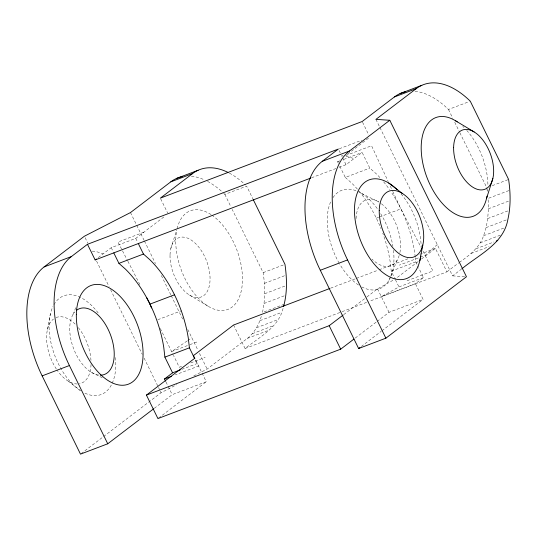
<?xml version="1.0" encoding="UTF-8"?>
<svg xmlns="http://www.w3.org/2000/svg" width="537" height="537" viewBox="0 0 537 537"><rect width="100%" height="100%" fill="white"/><g stroke="black" fill="none" stroke-linecap="round" stroke-linejoin="round"><path stroke-width="0.4" stroke-dasharray="2.69 2.01" d="M284.261 304.237L262.459 312.521C265.406 299.424 265.124 285.852 263.17 272.635L232.212 209.437M459.33 262.405C469.257 255.458 479.541 247.698 483.589 235.736C487.958 223.848 488.838 211.021 488.052 198.468L509.855 190.192M47.478 329.382L50.438 313.729M193.776 375.927L207.161 369.06L247.45 338.35C254.572 332.578 259.217 324.261 261.546 315.474M233.582 325.019L245.08 348.5C259.606 336.934 279.267 327.167 283.348 307.198M170.833 248.477L176.606 230.239M72.998 314.501L75.744 307.748M389.063 280.153L390.587 276.401M390.889 275.649L397.286 259.895M437.266 244.57L425.244 255.297L399.347 265.13M98.224 257.599L111.24 247.685L135.767 238.368L164.1 216.773M338.33 163.228L337.598 161.738L340.089 159.845M347.64 154.085L369.852 137.157M338.981 167.369L346.036 164.684L362.126 152.427L369.812 168.101L376.309 173.854A87.947 49.229 69.2 0 1 380.552 178.284M81.154 453.624L161.066 392.722L176.68 384.707M154.26 408.328L172.209 394.655L206.275 381.72L194.77 358.246M158.59 418.061L206.275 381.72M343.754 314.595L366.268 297.438M366.932 296.934L377.531 288.859L393.661 279.905M418.242 261.479L395.125 279.092L391.245 271.185L390.117 261.418A87.947 49.229 69.2 0 0 382.774 233.259M421.545 258.962L435.413 248.389L446.912 271.863L369.463 301.27M423.465 277.562L398.957 286.919L381.357 296.672L415.41 283.704L423.465 277.562L418.706 267.849M355.252 338.068L376.444 321.918M377.108 321.415L389.03 312.333L423.096 299.398L415.41 283.704M446.912 271.863L458.672 262.902M379.974 127.618L452.604 275.87L461.189 269.326M361.294 346.499L381.23 331.302M381.894 330.799L423.096 299.398M187.111 340.988L171.625 351.594L189.138 344.942M187.789 340.525L191.83 337.76M339.344 148.742L362.032 140.123M223.674 193.26A87.947 49.229 69.2 0 1 224.842 194.387L246.644 186.111L252.907 198.898M415.034 91.297A87.947 49.229 69.2 0 1 448.476 109.474L469.499 101.493M143.849 232.212L117.959 242.039L127.491 260.519M345.68 155.576L371.57 145.749L388.164 181.486M337.598 161.738L339.901 160.865M343.734 159.408L362.126 152.427M311.541 177.787L335.847 168.558M339.793 166.215L345.284 177.418L369.812 168.101M376.35 218.176L378.645 217.304M379.417 217.015L400.877 208.866L420.988 247.188M263.17 272.635L284.979 264.358M492.261 185.654L507.834 179.741M157.811 319.71L181.419 310.748M264.412 283.382L286.221 275.098M264.707 293.726L286.51 285.442M488.348 208.812L510.15 200.536M264.056 303.492L284.301 295.806M487.69 218.579L509.492 210.303M486.092 227.607L507.901 219.331M330.584 288.188L355.622 278.683M356.4 278.388L378.303 270.071M379.088 269.775L408.818 258.485M419.766 254.33L435.413 248.389M189.903 344.653L197.515 341.76M259.948 320.649L281.75 312.366M483.589 235.736L505.391 227.46M391.245 271.185L415.779 261.875L415.302 257.8M256.572 327.738L278.374 319.461M480.206 242.831L502.008 234.548M252.383 333.678L274.185 325.395M476.017 248.765L493.926 241.965M247.45 338.35L269.252 330.074M471.09 253.444L488.999 246.644M181.573 366.375L179.291 367.241L173.451 355.319M190.716 362.905L205.181 357.407M407.019 280.777L432.909 270.95L422.921 250.873M245.08 348.5L341.304 311.963M342.082 311.668L368.684 301.566M181.781 369.349L197.126 363.549L198.603 366.066L175.364 374.86M452.604 275.87L466.465 276.763M343.096 155.858L341.613 155.663L342.351 157.166M346.056 156.254L354.044 158.583M92.203 251.121L96.647 251.712L103.158 253.84M361.421 193.347L378.853 202.026M91.431 372.369L103.057 378.155M189.541 295.082L208.289 306.332M68.266 381.169L80.342 390.426M345.284 177.418L351.782 183.164A87.947 49.229 69.2 0 1 358.615 190.568M127.873 261.257L140.07 284.905M448.476 109.474L452.899 118.509M454.745 122.268L459.531 132.048M459.9 132.8L486.811 187.728L487.287 191.857M375.934 119.368L379.605 126.866M362.556 122.248L368.758 134.921M415.779 261.875L418.336 267.104M339.089 150.508L340.894 154.193M342.72 157.918L346.036 164.684M395.474 279.804L398.957 286.919M377.531 288.859L389.03 312.333M224.842 194.387L230.735 206.43M160.717 198.885L167.658 213.041M130.491 212.558L136.371 224.553M136.734 225.305L144.084 240.294M144.446 241.046L155.468 263.539M161.342 275.535L170.894 295.028M171.263 295.773L182.647 319.012M187.789 329.51L198.032 350.426M199.495 353.406L207.161 369.06M135.767 238.368L137.593 242.106M195.381 359.991L197.126 363.549M160.308 328.49L173.082 354.574M111.24 247.685L113.065 251.417M165.98 381.955L167.812 385.687M168.182 386.439L172.209 394.655M85.135 237.73L87.719 242.993M96.559 261.049L109.092 286.63M110.568 289.644L142.271 354.346M144.111 358.112L158.12 386.7M158.489 387.452L159.959 390.466M160.328 391.218L161.066 392.722M390.285 186.05L392.406 190.615M392.755 191.373L400.877 208.866M415.208 256.988L414.645 252.101A87.947 49.229 69.2 0 0 391.339 192.219M191.4 176.21A87.947 49.229 69.2 0 1 204.678 179.969M207.584 181.405A87.947 49.229 69.2 0 1 223.09 192.709M229.393 173.129A87.947 49.229 69.2 0 1 245.476 184.983M211.806 215.075A52.767 29.535 69.2 0 1 242.167 285.322A52.767 29.535 69.2 0 1 202.711 302.297A52.767 29.535 69.2 0 1 176.78 230.138M177.109 228.655A52.767 29.535 69.2 0 1 211.182 214.659M462.793 126.343A52.767 29.535 69.2 0 1 463.988 127.484M466.734 130.37A52.767 29.535 69.2 0 1 487.925 185.574M487.811 189.635A52.767 29.535 69.2 0 1 487.69 191.306M390.782 276.656A52.767 29.535 69.2 0 1 361.931 287.006M358.521 285.013A52.767 29.535 69.2 0 1 339.626 263.962M339.203 263.231A52.767 29.535 69.2 0 1 331.04 201.026M332.974 197.616A52.767 29.535 69.2 0 1 357.058 191.105M357.783 191.427A52.767 29.535 69.2 0 1 377.988 209.625M380.686 213.739A52.767 29.535 69.2 0 1 392.903 246.329M393.467 250.323A52.767 29.535 69.2 0 1 391.09 275.897M98.801 375.081A35.18 19.694 69.2 0 1 73.522 348.412A35.18 19.694 69.2 0 1 74.945 311.822M399.186 255.478A35.18 19.694 69.2 0 1 372.013 259.129M356.085 218.599A35.18 19.694 69.2 0 1 380.787 203.315M381.431 203.792A35.18 19.694 69.2 0 1 399.642 253.806M383.653 181.868A87.947 49.229 69.2 0 1 389.58 189.662M359.119 191.179A87.947 49.229 69.2 0 1 381.008 228.655M401.105 193.917A52.767 29.535 69.2 0 1 421.203 247.114M115.489 357.541A52.767 29.535 69.2 0 1 83.792 392.614M80.375 390.621A52.767 29.535 69.2 0 1 52.901 306.627M53.969 304.593A52.767 29.535 69.2 0 1 99.345 314.534M77.207 383.975A35.18 19.694 69.2 0 1 57.217 370.315M56.338 369.013A35.18 19.694 69.2 0 1 53.485 319.052M56.056 317.568A35.18 19.694 69.2 0 1 75.106 324.066M78.368 327.671A35.18 19.694 69.2 0 1 91.008 360.81M91.035 364.596A35.18 19.694 69.2 0 1 79.456 383.76M170.021 255.243A31.663 17.721 69.2 0 0 199.616 297.417A31.663 17.721 69.2 0 0 200.476 249.376A31.663 17.721 69.2 0 0 170.021 255.243"/><path stroke-width="0.81" d="M419.847 260.667L422.807 245.013M283.576 306.459C287.423 292.793 286.939 278.3 284.979 264.358L253.276 199.657M486.562 198.361L492.838 178.539M461.847 268.822C478.937 254.605 503.76 243.764 507.901 219.331C510.841 206.235 510.566 192.662 508.613 179.445L470.278 101.198A87.947 49.229 69.2 0 0 416.222 88.665L394.42 96.942L362.186 121.503L160.355 198.14L192.582 173.579A87.947 49.229 69.2 0 1 227.936 172.384M153.595 408.838L107.742 443.784L80.49 454.127L42.154 375.88A87.947 49.229 69.2 0 1 44.108 266.929L84.396 236.22L130.491 212.558L170.779 181.855A87.947 49.229 69.2 0 1 182.513 176.572M44.108 266.929L71.367 256.579L87.477 244.295L338.37 149.038L322.254 161.322A87.947 49.229 69.2 0 0 320.3 270.272L358.635 348.52L385.888 338.176L466.465 276.763L389.795 120.268L375.934 119.368L416.222 88.665M87.477 244.295L95.143 259.948L96.378 259.009M322.254 161.322L349.506 150.971L389.795 120.268M165.618 381.21L164.517 378.968L172.572 372.826L180.244 369.926M353.93 339.082L340.68 349.178L157.925 418.565L146.426 395.091L194.77 358.246L193.293 355.729L233.582 325.019L329.805 288.49M146.426 395.091L329.181 325.697L343.089 315.098M358.635 348.52L359.965 347.506M176.371 178.519L198.173 170.236M400.005 93.606L421.807 85.329M170.779 181.855L192.582 173.579M95.143 259.948L310.755 178.083M113.797 252.907L118.925 263.365L143.453 254.048L149.951 259.801A87.947 49.229 69.2 0 1 188.286 338.048L189.413 347.822L194.683 358.568M146.554 297.471L149.984 304.123L174.512 294.813M42.154 375.88L69.407 365.529A87.947 49.229 69.2 0 1 71.367 256.579M320.3 270.272L347.553 259.921A87.947 49.229 69.2 0 1 349.506 150.971M172.572 372.826L164.886 357.132L189.413 347.822M496.262 241.079L497.819 240.489M164.517 378.968L171.491 376.323M455.383 120.691L474.131 131.934M388.674 182.996L402.025 193.233M118.925 263.365L125.423 269.111A87.947 49.229 69.2 0 1 163.758 347.365L164.886 357.132M347.553 259.921L385.888 338.176M329.181 325.697L340.68 349.178M138.331 243.597L143.453 254.048M69.407 365.529L107.742 443.784M149.984 304.123L151.488 307.976M394.42 96.942A87.947 49.229 69.2 0 1 405.361 91.827M487.039 196.112A52.767 29.535 69.2 0 1 448.556 209.443A52.767 29.535 69.2 0 1 421.471 141.969A52.767 29.535 69.2 0 1 457.242 121.886M76.65 310.252A35.18 19.694 69.2 0 1 110.669 335.303A35.18 19.694 69.2 0 1 100.372 375.175M420.699 256.062A52.767 29.535 69.2 0 1 380.827 270.89A52.767 29.535 69.2 0 1 355.507 199.267A52.767 29.535 69.2 0 1 397.279 189.789M453.617 147.568A31.663 17.721 69.2 0 0 483.206 189.742A31.663 17.721 69.2 0 0 484.072 141.701A31.663 17.721 69.2 0 0 453.617 147.568M76.341 314.655A52.767 29.535 69.2 0 0 125.658 384.948A52.767 29.535 69.2 0 0 127.094 304.882A52.767 29.535 69.2 0 0 76.341 314.655M379.229 210.598A35.18 19.694 69.2 0 0 412.107 257.458A35.18 19.694 69.2 0 0 413.067 204.08A35.18 19.694 69.2 0 0 379.229 210.598"/></g></svg>
